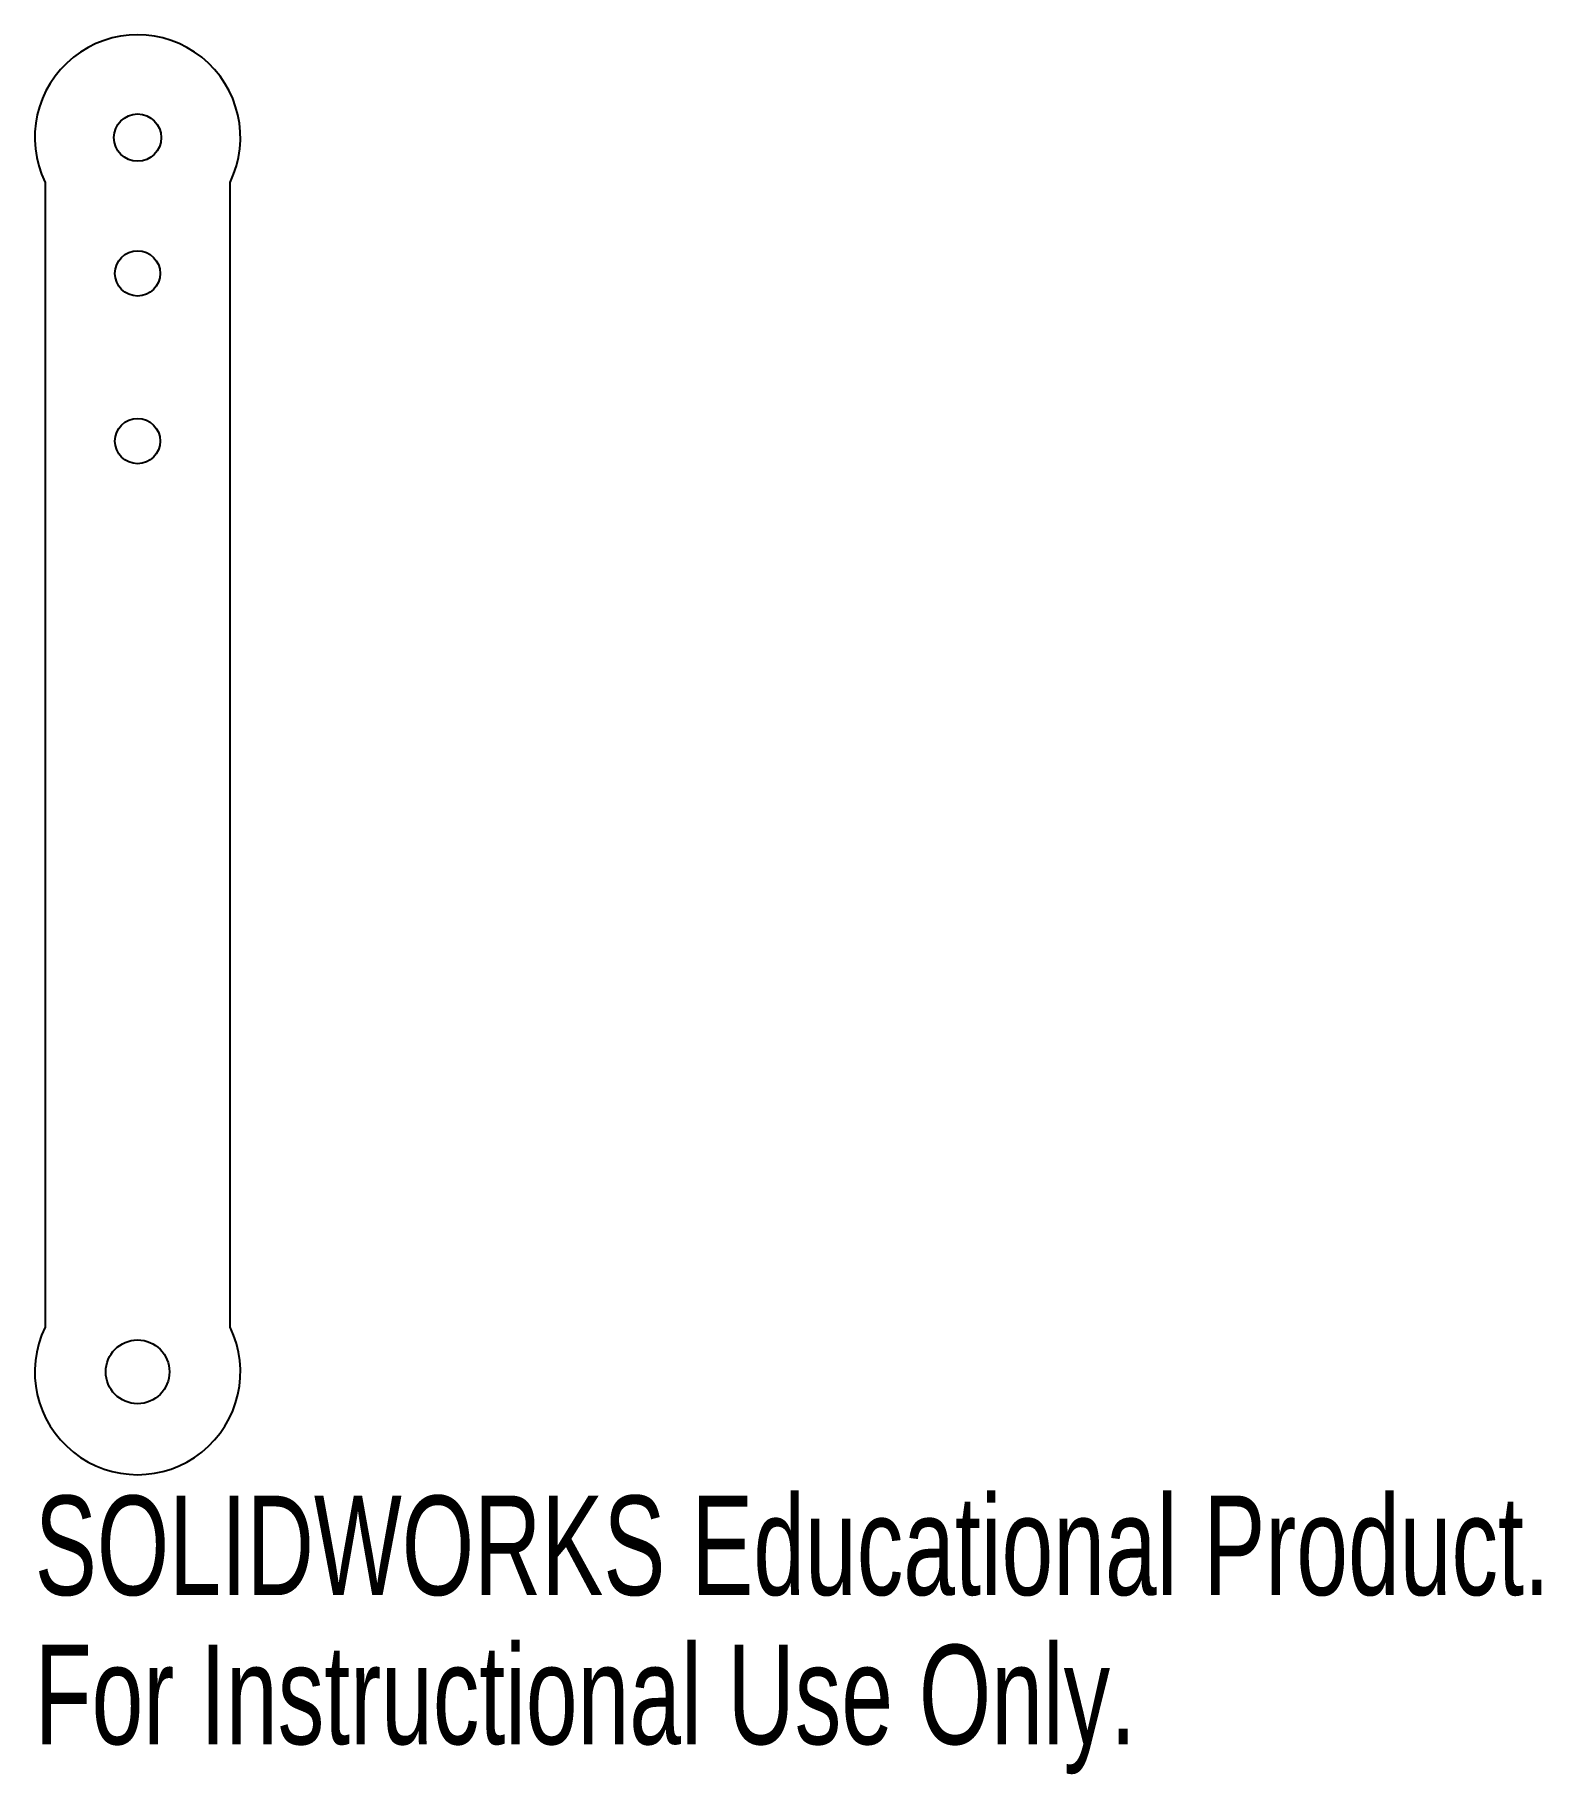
# Model space of a CAD drawing. Header units: millimetres. Extents: x -5 to 68.3, y -79.6 to 5.
import ezdxf

# ---------------------------------------------------------------- set-up
doc = ezdxf.new("R2010")
doc.units = ezdxf.units.MM
doc.styles.add('SLDTEXTSTYLE0', font='TXT', dxfattribs={"width": 0.7})

msp = doc.modelspace()

# ---------------------------------------------------------------- linework, layer by layer
at = {"color": 7, "linetype": 'Continuous', "lineweight": 25}
for p, q in [((-4.5, -2.179), (-4.5, -57.821)), ((4.5, -57.821), (4.5, -2.179))]:
    msp.add_line(p, q, dxfattribs=at)
for centre, radius in [((0, 0), 1.15), ((0, -6.6), 1.1), ((0, -14.75), 1.1), ((0, -60), 1.55)]:
    msp.add_circle(centre, radius, dxfattribs=at)
for centre, start, end in [((0, 0), 334.15807, 205.84193), ((0, -60), 154.15807, 25.84193)]:
    msp.add_arc(centre, 5, start, end, dxfattribs=at)

# ---------------------------------------------------------------- texts
at = {"color": 7, "linetype": 'Continuous', "char_height": 4.83362, "attachment_point": 1, "style": 'SLDTEXTSTYLE0'}
for s, insert in [('SOLIDWORKS Educational Product.', (-5, -66.02)), ('For Instructional Use Only.', (-5, -73.27))]:
    msp.add_mtext(s, dxfattribs=dict(at, insert=insert))

doc.saveas('drawing.dxf')
